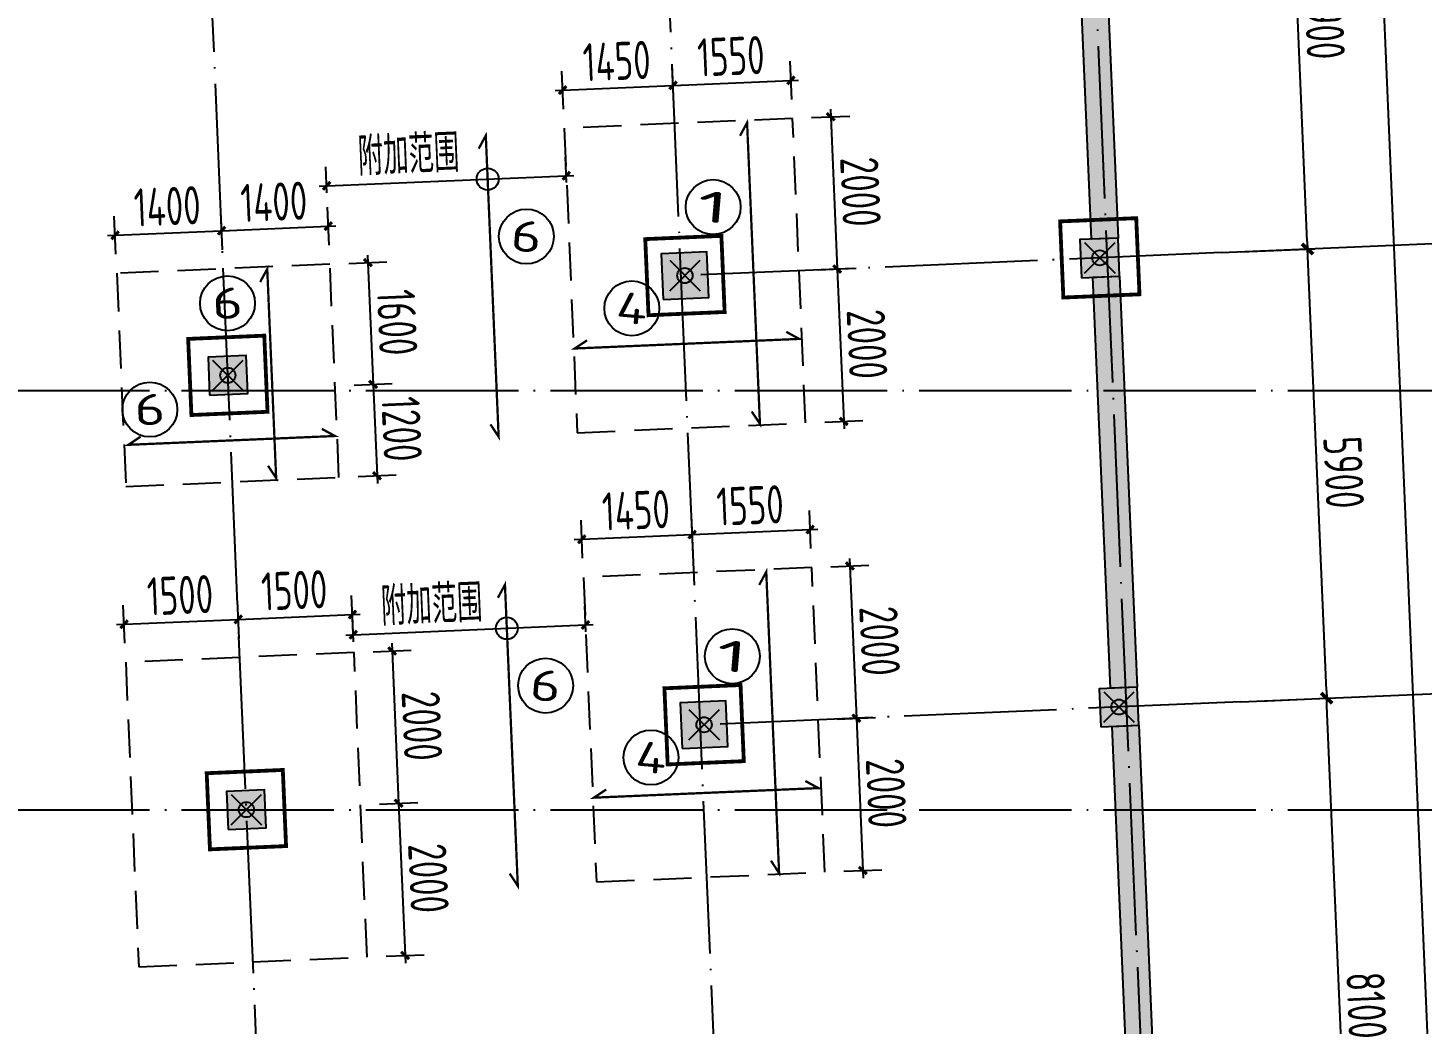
# Model space of a CAD drawing. Extents: x -57409 to 252654, y -8259 to 229119.
# Drawn here: x 200260 to 218560, y 144549 to 157623 of the extents above; entities that cross this region are included whole.
import ezdxf
from ezdxf.enums import TextEntityAlignment as Align

# ---------------------------------------------------------------- set-up
doc = ezdxf.new("R2010")
doc.units = 0
doc.header["$LTSCALE"] = 100
doc.header["$PDMODE"] = 35
doc.header["$PDSIZE"] = 200
doc.linetypes.add('DASHED', pattern=[0.75, 0.5, -0.25])
doc.linetypes.add('DOTE', pattern=[2.42, 2, -0.2, 0.02, -0.2])
doc.layers.get('0').update_dxf_attribs({"linetype": 'CONTINUOUS'})
doc.layers.get('Defpoints').update_dxf_attribs({"linetype": 'CONTINUOUS'})
for name, color, linetype in [('B-TEXT', 3, 'CONTINUOUS'), ('codim', 7, 'CONTINUOUS'), ('COLU', 7, 'CONTINUOUS'), ('CT', 2, 'CONTINUOUS'), ('dote', 253, 'DOTE'), ('h填实-柱墙', 254, 'CONTINUOUS'), ('WALL', 3, 'CONTINUOUS'), ('Z-AXIS', 3, 'CONTINUOUS'), ('Z-TEXT', 2, 'CONTINUOUS'), ('z柱下板带', 140, 'CONTINUOUS'), ('z柱下板带1', 60, 'CONTINUOUS'), ('板底钢筋', 24, 'CONTINUOUS')]:
    doc.layers.add(name, color=color, linetype=linetype)
doc.layers.add('重心计算', color=7, linetype='CONTINUOUS', plot=False)
doc.styles.add('_TCH_AXIS', font='tssdeng.shx', dxfattribs={"width": 0.7, "bigfont": 'tssdchn.shx'})
doc.styles.add('COMPLEX', font='tssdeng.shx', dxfattribs={"width": 0.7, "bigfont": 'tssdchn.shx'})
doc.styles.add('Jgcad-DIM', font='tssdeng.shx', dxfattribs={"width": 0.7, "bigfont": 'tssdchn.shx'})
doc.styles.add('TSSD_Dimension', font='tssdeng.shx', dxfattribs={"width": 0.7})
doc.dimstyles.new('TSSD_100_100$0', dxfattribs={"dimtxt": 300, "dimasz": 100, "dimexe": 100, "dimexo": 250, "dimgap": 100, "dimtad": 1, "dimdec": 0, "dimzin": 0, "dimdsep": 46, "dimtxsty": 'TSSD_Dimension', "dimblk": '_tsdbk', "dimblk1": '_tsdbk', "dimblk2": '_tsdbk', "dimsah": 1, "dimcen": 0, "dimdle": 100, "dimclrt": 7, "dimadec": 0, "dimazin": 0, "dimtfac": 1, "dimtdec": 0, "dimtix": 1, "dimtmove": 2, "dimatfit": 3, "dimldrblk": '_tsdbk', "dimfxl": 1, "dimtolj": 1, "dimtzin": 0, "dimarcsym": 0})

# ---------------------------------------------------------------- blocks, each defined once
blk = doc.blocks.new('_tsdbk')
blk.add_line((-1, 0), (0, 0))
at = {"const_width": 0.5}
blk.add_lwpolyline([(-0.7, -0.7), (0.7, 0.7)], dxfattribs=at)
blk = doc.blocks.new('*D63')
at = {"layer": 'Defpoints', "color": 0}
for p in [(216179, 148778), (217307, 148826), (216525, 140686)]:
    blk.add_point(p, dxfattribs=at)
at = {"layer": 'Z-AXIS', "color": 0, "lineweight": -2}
for p, q in [((216429, 148789), (217407, 148831)), ((217648, 140834), (217311, 148726)), ((216774, 140696), (217753, 140738))]:
    blk.add_line(p, q, dxfattribs=at)
at = {"layer": 'Z-AXIS', "color": 0, "lineweight": -2, "xscale": 100, "yscale": 100, "zscale": 100}
for p, rotation in [((217307, 148826), 92.44398534450973), ((217653, 140734), 272.4439853445098)]:
    blk.add_blockref('_tsdbk', p, dxfattribs=dict(at, rotation=rotation))
at = {"layer": 'Z-AXIS', "color": 7, "insert": (217830, 144795), "char_height": 500, "attachment_point": 5, "rotation": 272.444, "style": 'TSSD_Dimension'}
blk.add_mtext('\\A1;8100', dxfattribs=at)
blk = doc.blocks.new('*D64')
at = {"layer": 'Defpoints', "color": 0}
for p in [(215928, 154673), (217056, 154721), (216179, 148778)]:
    blk.add_point(p, dxfattribs=at)
at = {"layer": 'Z-AXIS', "color": 0, "lineweight": -2}
for p, q in [((216177, 154684), (217156, 154725)), ((217303, 148926), (217060, 154621)), ((216429, 148789), (217407, 148831))]:
    blk.add_line(p, q, dxfattribs=at)
at = {"layer": 'Z-AXIS', "color": 0, "lineweight": -2, "xscale": 100, "yscale": 100, "zscale": 100}
for p, rotation in [((217056, 154721), 92.44398534450973), ((217307, 148826), 272.4439853445098)]:
    blk.add_blockref('_tsdbk', p, dxfattribs=dict(at, rotation=rotation))
at = {"layer": 'Z-AXIS', "color": 7, "insert": (217531, 151789), "char_height": 500, "attachment_point": 5, "rotation": 272.444, "style": 'TSSD_Dimension'}
blk.add_mtext('\\A1;5900', dxfattribs=at)
blk = doc.blocks.new('*D65')
at = {"layer": 'Defpoints', "color": 0}
for p in [(215676, 160568), (216804, 160616), (215928, 154673)]:
    blk.add_point(p, dxfattribs=at)
at = {"layer": 'Z-AXIS', "color": 0, "lineweight": -2}
for p, q in [((215926, 160578), (216904, 160620)), ((217051, 154821), (216808, 160516)), ((216177, 154684), (217156, 154725))]:
    blk.add_line(p, q, dxfattribs=at)
at = {"layer": 'Z-AXIS', "color": 0, "lineweight": -2, "xscale": 100, "yscale": 100, "zscale": 100}
for p, rotation in [((216804, 160616), 92.44398534450973), ((217056, 154721), 272.4439853445098)]:
    blk.add_blockref('_tsdbk', p, dxfattribs=dict(at, rotation=rotation))
at = {"layer": 'Z-AXIS', "color": 7, "insert": (217280, 157683), "char_height": 500, "attachment_point": 5, "rotation": 272.444, "style": 'TSSD_Dimension'}
blk.add_mtext('\\A1;5900', dxfattribs=at)
blk = doc.blocks.new('*D67')
at = {"layer": 'Defpoints', "color": 0}
for p in [(217594, 168757), (215331, 168660), (219766, 64755)]:
    blk.add_point(p, dxfattribs=at)
at = {"layer": 'Z-AXIS', "color": 0, "lineweight": -2}
for p, q in [((215580, 168671), (217694, 168761)), ((222025, 64951), (217598, 168657)), ((220015, 64765), (222129, 64856))]:
    blk.add_line(p, q, dxfattribs=at)
at = {"layer": 'Z-AXIS', "color": 0, "lineweight": -2, "xscale": 100, "yscale": 100, "zscale": 100}
for p, rotation in [((217594, 168757), 92.44398534450973), ((222029, 64851), 272.4439853445098)]:
    blk.add_blockref('_tsdbk', p, dxfattribs=dict(at, rotation=rotation))
at = {"layer": 'Z-AXIS', "color": 7, "insert": (219430, 117545), "char_height": 500, "attachment_point": 5, "rotation": 272.444, "style": 'TSSD_Dimension'}
blk.add_mtext('\\A1;104000', dxfattribs=at)
blk = doc.blocks.new('_AXISO')
blk.add_circle((0, 0), 0.5)
at = {"layer": 'B-TEXT', "style": 'COMPLEX', "width": 1.450893}
blk.add_attdef('A', text='', height=0.56, dxfattribs=at).set_placement((0.249375, -0.28), (0.749375, -0.28), align=Align.FIT)
blk = doc.blocks.new('_ArchTick')
at = {"color": 0, "linetype": 'ByBlock', "const_width": 0.4}
blk.add_lwpolyline([(-0.5, -0.5), (0.5, 0.5)], dxfattribs=at)
blk = doc.blocks.new('*D2436')
at = {"layer": 'codim', "color": 7, "lineweight": -2}
for p, q in [((207541, 150662), (207520, 151161)), ((208990, 150723), (208968, 151223))]:
    blk.add_line(p, q, dxfattribs=at)
at = {"layer": 'codim', "color": 0, "lineweight": -2}
blk.add_line((207431, 150907), (209079, 150977), dxfattribs=at)
at = {"layer": 'Defpoints', "color": 0}
for p in [(208979, 150973), (209000, 150474), (207552, 150412)]:
    blk.add_point(p, dxfattribs=at)
at = {"layer": 'codim', "color": 0, "lineweight": -2, "xscale": 100, "yscale": 100, "zscale": 100}
for p, rotation in [((207530, 150911), 182.4439853438645), ((208979, 150973), 2.443985343864557)]:
    blk.add_blockref('_ArchTick', p, dxfattribs=dict(at, rotation=rotation))
at = {"layer": 'codim', "color": 1, "insert": (208240, 151292), "char_height": 500, "attachment_point": 5, "rotation": 2.444, "style": 'Jgcad-DIM'}
blk.add_mtext('\\A1;1450', dxfattribs=at)
blk = doc.blocks.new('*D2437')
at = {"layer": 'codim', "color": 7, "lineweight": -2}
for p, q in [((208990, 150723), (208968, 151223)), ((210538, 150790), (210517, 151289))]:
    blk.add_line(p, q, dxfattribs=at)
at = {"layer": 'codim', "color": 0, "lineweight": -2}
blk.add_line((208879, 150969), (210628, 151044), dxfattribs=at)
at = {"layer": 'Defpoints', "color": 0}
for p in [(210528, 151039), (209000, 150474), (210549, 150540)]:
    blk.add_point(p, dxfattribs=at)
at = {"layer": 'codim', "color": 0, "lineweight": -2, "xscale": 100, "yscale": 100, "zscale": 100}
for p, rotation in [((208979, 150973), 182.4439853438645), ((210528, 151039), 2.443985343864557)]:
    blk.add_blockref('_ArchTick', p, dxfattribs=dict(at, rotation=rotation))
at = {"layer": 'codim', "color": 1, "insert": (209739, 151356), "char_height": 500, "attachment_point": 5, "rotation": 2.444, "style": 'Jgcad-DIM'}
blk.add_mtext('\\A1;1550', dxfattribs=at)
blk = doc.blocks.new('*D2438')
at = {"layer": 'codim', "color": 0, "lineweight": -2}
blk.add_line((211044, 150661), (211138, 148463), dxfattribs=at)
at = {"layer": 'codim', "color": 7, "lineweight": -2}
for p, q in [((210799, 150550), (211298, 150572)), ((210884, 148552), (211384, 148574))]:
    blk.add_line(p, q, dxfattribs=at)
at = {"layer": 'Defpoints', "color": 0}
for p in [(210549, 150540), (210634, 148542), (211134, 148563)]:
    blk.add_point(p, dxfattribs=at)
at = {"layer": 'codim', "color": 0, "lineweight": -2, "xscale": 100, "yscale": 100, "zscale": 100}
for p, rotation in [((211049, 150561), 92.4439853411751), ((211134, 148563), 272.4439853411751)]:
    blk.add_blockref('_ArchTick', p, dxfattribs=dict(at, rotation=rotation))
at = {"layer": 'codim', "color": 1, "insert": (211441, 149577), "char_height": 500, "attachment_point": 5, "rotation": 272.444, "style": 'Jgcad-DIM'}
blk.add_mtext('\\A1;2000', dxfattribs=at)
blk = doc.blocks.new('*D2439')
at = {"layer": 'codim', "color": 0, "lineweight": -2}
blk.add_line((211130, 148663), (211223, 146465), dxfattribs=at)
at = {"layer": 'codim', "color": 7, "lineweight": -2}
for p, q in [((210884, 148552), (211384, 148574)), ((210969, 146554), (211469, 146575))]:
    blk.add_line(p, q, dxfattribs=at)
at = {"layer": 'Defpoints', "color": 0}
for p in [(210634, 148542), (210720, 146543), (211219, 146565)]:
    blk.add_point(p, dxfattribs=at)
at = {"layer": 'codim', "color": 0, "lineweight": -2, "xscale": 100, "yscale": 100, "zscale": 100}
for p, rotation in [((211134, 148563), 92.4439853411751), ((211219, 146565), 272.4439853411751)]:
    blk.add_blockref('_ArchTick', p, dxfattribs=dict(at, rotation=rotation))
at = {"layer": 'codim', "color": 1, "insert": (211526, 147579), "char_height": 500, "attachment_point": 5, "rotation": 272.444, "style": 'Jgcad-DIM'}
blk.add_mtext('\\A1;2000', dxfattribs=at)
blk = doc.blocks.new('*D2440')
at = {"layer": 'codim', "color": 7, "lineweight": -2}
for p, q in [((207290, 156556), (207268, 157056)), ((208738, 156618), (208717, 157118))]:
    blk.add_line(p, q, dxfattribs=at)
at = {"layer": 'codim', "color": 0, "lineweight": -2}
blk.add_line((207179, 156802), (208827, 156872), dxfattribs=at)
at = {"layer": 'Defpoints', "color": 0}
for p in [(208728, 156868), (207300, 156306), (208749, 156368)]:
    blk.add_point(p, dxfattribs=at)
at = {"layer": 'codim', "color": 0, "lineweight": -2, "xscale": 100, "yscale": 100, "zscale": 100}
for p, rotation in [((207279, 156806), 182.44398534387), ((208728, 156868), 2.443985343870002)]:
    blk.add_blockref('_ArchTick', p, dxfattribs=dict(at, rotation=rotation))
at = {"layer": 'codim', "color": 1, "insert": (207988, 157187), "char_height": 500, "attachment_point": 5, "rotation": 2.444, "style": 'Jgcad-DIM'}
blk.add_mtext('\\A1;1450', dxfattribs=at)
blk = doc.blocks.new('*D2441')
at = {"layer": 'codim', "color": 7, "lineweight": -2}
for p, q in [((208738, 156618), (208717, 157118)), ((210287, 156684), (210265, 157184))]:
    blk.add_line(p, q, dxfattribs=at)
at = {"layer": 'codim', "color": 0, "lineweight": -2}
blk.add_line((208628, 156864), (210376, 156938), dxfattribs=at)
at = {"layer": 'Defpoints', "color": 0}
for p in [(210276, 156934), (208749, 156368), (210297, 156434)]:
    blk.add_point(p, dxfattribs=at)
at = {"layer": 'codim', "color": 0, "lineweight": -2, "xscale": 100, "yscale": 100, "zscale": 100}
for p, rotation in [((208728, 156868), 182.44398534387), ((210276, 156934), 2.443985343870002)]:
    blk.add_blockref('_ArchTick', p, dxfattribs=dict(at, rotation=rotation))
at = {"layer": 'codim', "color": 1, "insert": (209487, 157251), "char_height": 500, "attachment_point": 5, "rotation": 2.444, "style": 'Jgcad-DIM'}
blk.add_mtext('\\A1;1550', dxfattribs=at)
blk = doc.blocks.new('*D2442')
at = {"layer": 'codim', "color": 7, "lineweight": -2}
for p, q in [((210547, 156445), (211047, 156466)), ((210633, 154447), (211132, 154468))]:
    blk.add_line(p, q, dxfattribs=at)
at = {"layer": 'codim', "color": 0, "lineweight": -2}
blk.add_line((210793, 156556), (210887, 154358), dxfattribs=at)
at = {"layer": 'Defpoints', "color": 0}
for p in [(210297, 156434), (210882, 154458), (210383, 154436)]:
    blk.add_point(p, dxfattribs=at)
at = {"layer": 'codim', "color": 0, "lineweight": -2, "xscale": 100, "yscale": 100, "zscale": 100}
for p, rotation in [((210797, 156456), 92.4439853411751), ((210882, 154458), 272.4439853411751)]:
    blk.add_blockref('_ArchTick', p, dxfattribs=dict(at, rotation=rotation))
at = {"layer": 'codim', "color": 1, "insert": (211189, 155472), "char_height": 500, "attachment_point": 5, "rotation": 272.444, "style": 'Jgcad-DIM'}
blk.add_mtext('\\A1;2000', dxfattribs=at)
blk = doc.blocks.new('*D2443')
at = {"layer": 'codim', "color": 7, "lineweight": -2}
for p, q in [((210633, 154447), (211132, 154468)), ((210718, 152449), (211217, 152470))]:
    blk.add_line(p, q, dxfattribs=at)
at = {"layer": 'codim', "color": 0, "lineweight": -2}
blk.add_line((210878, 154557), (210972, 152359), dxfattribs=at)
at = {"layer": 'Defpoints', "color": 0}
for p in [(210383, 154436), (210468, 152438), (210968, 152459)]:
    blk.add_point(p, dxfattribs=at)
at = {"layer": 'codim', "color": 0, "lineweight": -2, "xscale": 100, "yscale": 100, "zscale": 100}
for p, rotation in [((210882, 154458), 92.4439853411751), ((210968, 152459), 272.4439853411751)]:
    blk.add_blockref('_ArchTick', p, dxfattribs=dict(at, rotation=rotation))
at = {"layer": 'codim', "color": 1, "insert": (211275, 153473), "char_height": 500, "attachment_point": 5, "rotation": 272.444, "style": 'Jgcad-DIM'}
blk.add_mtext('\\A1;2000', dxfattribs=at)
blk = doc.blocks.new('*D2567')
at = {"layer": 'codim', "color": 7, "lineweight": -2}
for p, q in [((203032, 149611), (203011, 150110)), ((201533, 149547), (201512, 150046))]:
    blk.add_line(p, q, dxfattribs=at)
at = {"layer": 'codim', "color": 0, "lineweight": -2}
blk.add_line((201423, 149792), (203121, 149865), dxfattribs=at)
at = {"layer": 'Defpoints', "color": 0}
for p in [(203021, 149860), (203043, 149361), (201544, 149297)]:
    blk.add_point(p, dxfattribs=at)
at = {"layer": 'codim', "color": 0, "lineweight": -2, "xscale": 100, "yscale": 100, "zscale": 100}
for p, rotation in [((203021, 149860), 2.443985343853425), ((201523, 149796), 182.4439853438534)]:
    blk.add_blockref('_ArchTick', p, dxfattribs=dict(at, rotation=rotation))
at = {"layer": 'codim', "color": 1, "insert": (202257, 150178), "char_height": 500, "attachment_point": 5, "rotation": 2.444, "style": 'Jgcad-DIM'}
blk.add_mtext('\\A1;1500', dxfattribs=at)
blk = doc.blocks.new('*D2568')
at = {"layer": 'codim', "color": 7, "lineweight": -2}
for p, q in [((203032, 149611), (203011, 150110)), ((204530, 149675), (204509, 150174))]:
    blk.add_line(p, q, dxfattribs=at)
at = {"layer": 'codim', "color": 0, "lineweight": -2}
blk.add_line((202921, 149856), (204620, 149929), dxfattribs=at)
at = {"layer": 'Defpoints', "color": 0}
for p in [(204520, 149924), (203043, 149361), (204541, 149425)]:
    blk.add_point(p, dxfattribs=at)
at = {"layer": 'codim', "color": 0, "lineweight": -2, "xscale": 100, "yscale": 100, "zscale": 100}
for p, rotation in [((203021, 149860), 182.4439853438534), ((204520, 149924), 2.443985343853425)]:
    blk.add_blockref('_ArchTick', p, dxfattribs=dict(at, rotation=rotation))
at = {"layer": 'codim', "color": 1, "insert": (203756, 150242), "char_height": 500, "attachment_point": 5, "rotation": 2.444, "style": 'Jgcad-DIM'}
blk.add_mtext('\\A1;1500', dxfattribs=at)
blk = doc.blocks.new('*D2569')
at = {"layer": 'codim', "color": 0, "lineweight": -2}
blk.add_line((205036, 149546), (205130, 147348), dxfattribs=at)
at = {"layer": 'codim', "color": 7, "lineweight": -2}
for p, q in [((204791, 149436), (205290, 149457)), ((204876, 147437), (205376, 147459))]:
    blk.add_line(p, q, dxfattribs=at)
at = {"layer": 'Defpoints', "color": 0}
for p in [(204541, 149425), (204626, 147427), (205126, 147448)]:
    blk.add_point(p, dxfattribs=at)
at = {"layer": 'codim', "color": 0, "lineweight": -2, "xscale": 100, "yscale": 100, "zscale": 100}
for p, rotation in [((205041, 149446), 92.4439853411751), ((205126, 147448), 272.4439853411751)]:
    blk.add_blockref('_ArchTick', p, dxfattribs=dict(at, rotation=rotation))
at = {"layer": 'codim', "color": 1, "insert": (205433, 148462), "char_height": 500, "attachment_point": 5, "rotation": 272.444, "style": 'Jgcad-DIM'}
blk.add_mtext('\\A1;2000', dxfattribs=at)
blk = doc.blocks.new('*D2570')
at = {"layer": 'codim', "color": 0, "lineweight": -2}
blk.add_line((205122, 147548), (205216, 145350), dxfattribs=at)
at = {"layer": 'codim', "color": 7, "lineweight": -2}
for p, q in [((204876, 147437), (205376, 147459)), ((204961, 145439), (205461, 145460))]:
    blk.add_line(p, q, dxfattribs=at)
at = {"layer": 'Defpoints', "color": 0}
for p in [(204626, 147427), (204712, 145429), (205211, 145450)]:
    blk.add_point(p, dxfattribs=at)
at = {"layer": 'codim', "color": 0, "lineweight": -2, "xscale": 100, "yscale": 100, "zscale": 100}
for p, rotation in [((205126, 147448), 92.4439853411751), ((205211, 145450), 272.4439853411751)]:
    blk.add_blockref('_ArchTick', p, dxfattribs=dict(at, rotation=rotation))
at = {"layer": 'codim', "color": 1, "insert": (205518, 146464), "char_height": 500, "attachment_point": 5, "rotation": 272.444, "style": 'Jgcad-DIM'}
blk.add_mtext('\\A1;2000', dxfattribs=at)
blk = doc.blocks.new('*D2192')
at = {"layer": 'codim', "color": 7, "lineweight": -2}
for p, q in [((202814, 154711), (202793, 155211)), ((201415, 154651), (201394, 155151))]:
    blk.add_line(p, q, dxfattribs=at)
at = {"layer": 'codim', "color": 0, "lineweight": -2}
blk.add_line((201305, 154897), (202903, 154965), dxfattribs=at)
at = {"layer": 'Defpoints', "color": 0}
for p in [(202803, 154961), (202825, 154461), (201426, 154402)]:
    blk.add_point(p, dxfattribs=at)
at = {"layer": 'codim', "color": 0, "lineweight": -2, "xscale": 100, "yscale": 100, "zscale": 100}
for p, rotation in [((202803, 154961), 2.443985343858298), ((201405, 154901), 182.4439853438583)]:
    blk.add_blockref('_ArchTick', p, dxfattribs=dict(at, rotation=rotation))
at = {"layer": 'codim', "color": 1, "insert": (202089, 155281), "char_height": 500, "attachment_point": 5, "rotation": 2.444, "style": 'Jgcad-DIM'}
blk.add_mtext('\\A1;1400', dxfattribs=at)
blk = doc.blocks.new('*D2193')
at = {"layer": 'codim', "color": 7, "lineweight": -2}
for p, q in [((202814, 154711), (202793, 155211)), ((204213, 154771), (204192, 155270))]:
    blk.add_line(p, q, dxfattribs=at)
at = {"layer": 'codim', "color": 0, "lineweight": -2}
blk.add_line((202704, 154957), (204302, 155025), dxfattribs=at)
at = {"layer": 'Defpoints', "color": 0}
for p in [(204202, 155021), (202825, 154461), (204224, 154521)]:
    blk.add_point(p, dxfattribs=at)
at = {"layer": 'codim', "color": 0, "lineweight": -2, "xscale": 100, "yscale": 100, "zscale": 100}
for p, rotation in [((202803, 154961), 182.4439853438583), ((204202, 155021), 2.443985343858298)]:
    blk.add_blockref('_ArchTick', p, dxfattribs=dict(at, rotation=rotation))
at = {"layer": 'codim', "color": 1, "insert": (203488, 155340), "char_height": 500, "attachment_point": 5, "rotation": 2.444, "style": 'Jgcad-DIM'}
blk.add_mtext('\\A1;1400', dxfattribs=at)
blk = doc.blocks.new('*D2194')
at = {"layer": 'codim', "color": 0, "lineweight": -2}
blk.add_line((204719, 154642), (204796, 152844), dxfattribs=at)
at = {"layer": 'codim', "color": 7, "lineweight": -2}
for p, q in [((204473, 154532), (204973, 154553)), ((204542, 152933), (205041, 152954))]:
    blk.add_line(p, q, dxfattribs=at)
at = {"layer": 'Defpoints', "color": 0}
for p in [(204224, 154521), (204292, 152922), (204791, 152944)]:
    blk.add_point(p, dxfattribs=at)
at = {"layer": 'codim', "color": 0, "lineweight": -2, "xscale": 100, "yscale": 100, "zscale": 100}
for p, rotation in [((204723, 154542), 92.4439853411751), ((204791, 152944), 272.4439853411751)]:
    blk.add_blockref('_ArchTick', p, dxfattribs=dict(at, rotation=rotation))
at = {"layer": 'codim', "color": 1, "insert": (205107, 153758), "char_height": 500, "attachment_point": 5, "rotation": 272.444, "style": 'Jgcad-DIM'}
blk.add_mtext('\\A1;1600', dxfattribs=at)
blk = doc.blocks.new('*D2195')
at = {"layer": 'codim', "color": 0, "lineweight": -2}
blk.add_line((204787, 153044), (204847, 151645), dxfattribs=at)
at = {"layer": 'codim', "color": 7, "lineweight": -2}
for p, q in [((204542, 152933), (205041, 152954)), ((204593, 151734), (205092, 151755))]:
    blk.add_line(p, q, dxfattribs=at)
at = {"layer": 'Defpoints', "color": 0}
for p in [(204292, 152922), (204343, 151724), (204842, 151745)]:
    blk.add_point(p, dxfattribs=at)
at = {"layer": 'codim', "color": 0, "lineweight": -2, "xscale": 100, "yscale": 100, "zscale": 100}
for p, rotation in [((204791, 152944), 92.4439853411751), ((204842, 151745), 272.4439853411751)]:
    blk.add_blockref('_ArchTick', p, dxfattribs=dict(at, rotation=rotation))
at = {"layer": 'codim', "color": 1, "insert": (205167, 152359), "char_height": 500, "attachment_point": 5, "rotation": 272.444, "style": 'Jgcad-DIM'}
blk.add_mtext('\\A1;1200', dxfattribs=at)
blk = doc.blocks.new('*D2911')
at = {"layer": 'codim', "color": 7, "lineweight": -2}
for p, q in [((204535, 149567), (204521, 149909)), ((207582, 149697), (207568, 150037))]:
    blk.add_line(p, q, dxfattribs=at)
at = {"layer": 'codim', "color": 0, "lineweight": -2}
blk.add_line((204431, 149655), (207679, 149791), dxfattribs=at)
at = {"layer": 'Defpoints', "color": 0}
for p in [(207579, 149787), (207593, 149447), (204546, 149317)]:
    blk.add_point(p, dxfattribs=at)
at = {"layer": 'codim', "color": 0, "lineweight": -2, "xscale": 100, "yscale": 100, "zscale": 100}
for p, rotation in [((204531, 149659), 182.400000000001), ((207579, 149787), 2.400000000001021)]:
    blk.add_blockref('_ArchTick', p, dxfattribs=dict(at, rotation=rotation))
at = {"layer": 'codim', "color": 1, "insert": (205560, 150055), "char_height": 500, "attachment_point": 5, "rotation": 2.4, "style": 'Jgcad-DIM'}
blk.add_mtext('\\A1;\\A1;\\A1;\\A1;\\A1;附加范围', dxfattribs=at)
blk = doc.blocks.new('*D2912')
at = {"layer": 'codim', "color": 7, "lineweight": -2}
for p, q in [((207331, 155592), (207317, 155931)), ((204185, 155458), (204170, 155800))]:
    blk.add_line(p, q, dxfattribs=at)
at = {"layer": 'codim', "color": 0, "lineweight": -2}
blk.add_line((204081, 155546), (207427, 155686), dxfattribs=at)
at = {"layer": 'Defpoints', "color": 0}
for p in [(207327, 155682), (204195, 155208), (207341, 155342)]:
    blk.add_point(p, dxfattribs=at)
at = {"layer": 'codim', "color": 0, "lineweight": -2, "xscale": 100, "yscale": 100, "zscale": 100}
for p, rotation in [((207327, 155682), 2.399999999792784), ((204181, 155550), 182.3999999997928)]:
    blk.add_blockref('_ArchTick', p, dxfattribs=dict(at, rotation=rotation))
at = {"layer": 'codim', "color": 1, "insert": (205256, 155960), "char_height": 500, "attachment_point": 5, "rotation": 2.4, "style": 'Jgcad-DIM'}
blk.add_mtext('\\A1;\\A1;\\A1;\\A1;\\A1;附加范围', dxfattribs=at)

msp = doc.modelspace()

# ---------------------------------------------------------------- hatches: boundary and pattern name
at = {"layer": 'h填实-柱墙'}
for points in [[(213988.3, 160245.2), (214338, 160260.2), (214568.3, 154865.1), (214218.6, 154850.2)], [(214090, 154344.2), (214589.6, 154365.5), (214568.3, 154865.1), (214068.7, 154843.8)], [(208597.2, 154059.7), (209196.6, 154085.3), (209171.1, 154684.8), (208571.6, 154659.2)], [(214239.9, 154350.6), (214589.6, 154365.5), (214819.9, 148970.5), (214470.2, 148955.5)], [(202645.4, 152802.3), (203144.9, 152823.6), (203123.6, 153323.2), (202624.1, 153301.8)], [(214341.6, 148449.6), (214841.2, 148470.9), (214819.9, 148970.5), (214320.3, 148949.1)], [(208848.8, 148165.1), (209448.2, 148190.7), (209422.6, 148790.1), (208823.2, 148764.5)], [(214491.5, 148456), (214841.2, 148470.9), (215165.3, 140877.8), (214815.6, 140862.9)], [(202888.7, 147102.7), (203388.2, 147124), (203366.9, 147623.5), (202867.3, 147602.2)]]:
    msp.add_hatch(color=256, dxfattribs=at).paths.add_polyline_path(points)

# ---------------------------------------------------------------- linework, layer by layer
at = {"layer": 'codim'}
for centre in [(206294.4, 155638), (206546, 149743.4)]:
    msp.add_circle(centre, 144, dxfattribs=at)
at = {"layer": 'COLU'}
for points in [[(214090, 154344.2), (214589.6, 154365.5), (214568.3, 154865.1), (214068.7, 154843.8)], [(208597.2, 154059.7), (209196.6, 154085.3), (209171.1, 154684.8), (208571.6, 154659.2)], [(202645.4, 152802.3), (203144.9, 152823.6), (203123.6, 153323.2), (202624.1, 153301.8)], [(214341.6, 148449.6), (214841.2, 148470.9), (214819.9, 148970.5), (214320.3, 148949.1)], [(208848.8, 148165.1), (209448.2, 148190.7), (209422.6, 148790.1), (208823.2, 148764.5)], [(202888.7, 147102.7), (203388.2, 147124), (203366.9, 147623.5), (202867.3, 147602.2)]]:
    msp.add_lwpolyline(points, close=True, dxfattribs=at)
at = {"layer": 'CT', "const_width": 50}
for points in [[(213850.9, 154083.8), (214850, 154126.4), (214807.4, 155125.5), (213808.3, 155082.9)], [(208405.9, 153851.4), (209405, 153894), (209362.3, 154893.1), (208363.3, 154850.5)], [(202406.3, 152541.9), (203405.4, 152584.5), (203362.7, 153583.6), (202363.6, 153540.9)], [(208657.5, 147956.7), (209656.6, 147999.4), (209613.9, 148998.5), (208614.8, 148955.8)], [(202649.5, 146842.2), (203648.6, 146884.9), (203606, 147884), (202606.9, 147841.3)]]:
    msp.add_lwpolyline(points, close=True, dxfattribs=at)
at = {"layer": 'dote', "ltscale": 10}
for p, q in [((218317.3, 63509), (213521.9, 175862.7)), ((212722.4, 63270.2), (208116.8, 171178.2)), ((206727.9, 63014.3), (202122.2, 170922.3)), ((215927.7, 154672.9), (208834.2, 154370.1)), ((190177.6, 152862.7), (219938.2, 152862.7)), ((216179.3, 148778.2), (209085.8, 148475.5)), ((190177.6, 147362.7), (219938.2, 147362.7))]:
    msp.add_line(p, q, dxfattribs=at)
at = {"layer": 'WALL'}
for points in [[(213988.3, 160245.2), (214338, 160260.2), (214568.3, 154865.1), (214218.6, 154850.2)], [(214239.9, 154350.6), (214589.6, 154365.5), (214819.9, 148970.5), (214470.2, 148955.5)], [(214491.5, 148456), (214841.2, 148470.9), (215165.3, 140877.8), (214815.6, 140862.9)]]:
    msp.add_lwpolyline(points, close=True, dxfattribs=at)
at = {"layer": 'Z-AXIS'}
for p, q in [((215927.7, 154672.9), (218900.4, 154799.8)), ((216179.3, 148778.2), (219152, 148905.1))]:
    msp.add_line(p, q, dxfattribs=at)
at = {"layer": 'z柱下板带', "color": 30, "linetype": 'DASHED', "ltscale": 10}
msp.add_lwpolyline([(201545.5, 151604.3), (204342.9, 151723.7), (204223.5, 154521.1), (201426.1, 154401.7)], close=True, dxfattribs=at)
at = {"layer": 'z柱下板带', "linetype": 'DASHED', "ltscale": 10}
msp.add_lwpolyline([(204711.7, 145428.9), (204541.1, 149425.2), (201543.8, 149297.3), (201714.4, 145300.9)], close=True, dxfattribs=at)
at = {"layer": 'z柱下板带1', "linetype": 'DASHED', "ltscale": 10}
for points in [[(210468, 152438), (210297.5, 156434.4), (207300.2, 156306.5), (207470.8, 152310.1)], [(210719.6, 146543.4), (210549.1, 150539.8), (207551.8, 150411.8), (207722.4, 146415.5)]]:
    msp.add_lwpolyline(points, close=True, dxfattribs=at)
at = {"layer": '板底钢筋', "const_width": 30}
for points in [[(209761.3, 152588), (209868.4, 152425.8), (209699.7, 156377.6), (209606.9, 156206.8)], [(206331.7, 152419.4), (206438.7, 152257.1), (206270.1, 156209), (206177.3, 156038.2)], [(203411.6, 151876.5), (203518.6, 151714.2), (203401.5, 154458.5), (203308.7, 154287.7)], [(210213.5, 153633.7), (210384.3, 153540.9), (207437.1, 153415.2), (207599.3, 153522.2)], [(201739.5, 152258), (201577.3, 152151), (204290.2, 152266.8), (204119.4, 152359.6)], [(210012.9, 146693.4), (210119.9, 146531.1), (209951.3, 150483), (209858.5, 150312.2)], [(206583.3, 146524.7), (206690.3, 146362.5), (206521.7, 150314.3), (206428.8, 150143.5)], [(210465.1, 147739.1), (210635.9, 147646.3), (207688.7, 147520.5), (207850.9, 147627.5)]]:
    msp.add_lwpolyline(points, dxfattribs=at)
at = {"layer": '重心计算', "color": 5}
for p in [(214329.2, 154604.7), (214329.2, 154604.7), (208884.1, 154372.2), (208884.1, 154372.2), (202884.5, 153062.7), (202884.5, 153062.7), (214580.8, 148710), (214580.8, 148710), (209135.7, 148477.6), (209135.7, 148477.6), (203127.8, 147363.1), (203127.8, 147363.1)]:
    msp.add_point(p, dxfattribs=at)

# ---------------------------------------------------------------- block references
at = {"layer": 'Z-TEXT'}
ref = msp.add_blockref('_AXISO', (209254.1, 155270.9), dxfattribs=dict(at, xscale=720.0000000000097, yscale=720, zscale=720, rotation=355.0765039212649))
ref.add_attrib('A', '1', dxfattribs={"layer": 'Z-AXIS', "color": 7, "height": 407.3, "rotation": 355.0765, "style": '_TCH_AXIS', "width": 2.888889}).set_placement((209033.7, 155085.4), (209439.5, 155050.5), align=Align.FIT)
ref = msp.add_blockref('_AXISO', (206803.4, 154885.3), dxfattribs=dict(at, xscale=720.0000000000094, yscale=720, zscale=720, rotation=355.0765039212649))
ref.add_attrib('A', '6', dxfattribs={"layer": 'Z-AXIS', "color": 7, "height": 407.3, "rotation": 355.0765, "style": '_TCH_AXIS', "width": 2}).set_placement((206583, 154699.9), (206988.8, 154664.9), align=Align.FIT)
ref = msp.add_blockref('_AXISO', (202880.4, 154008.4), dxfattribs=dict(at, xscale=720.0000000000078, yscale=720, zscale=720, rotation=2.443631131188865))
ref.add_attrib('A', '6', dxfattribs={"layer": 'Z-AXIS', "color": 7, "height": 407.3, "rotation": 2.44363, "style": '_TCH_AXIS', "width": 2}).set_placement((202685.6, 153796.2), (203092.6, 153813.6), align=Align.FIT)
ref = msp.add_blockref('_AXISO', (208186.8, 153942), dxfattribs=dict(at, xscale=720.0000000000097, yscale=720, zscale=720, rotation=355.0765039212649))
ref.add_attrib('A', '4', dxfattribs={"layer": 'Z-AXIS', "color": 7, "height": 407.3, "rotation": 355.0765, "style": '_TCH_AXIS', "width": 1.733333}).set_placement((207966.4, 153756.6), (208372.2, 153721.7), align=Align.FIT)
ref = msp.add_blockref('_AXISO', (201860.5, 152613.8), dxfattribs=dict(at, xscale=720.0000000000078, yscale=720, zscale=720, rotation=2.443631131188865))
ref.add_attrib('A', '6', dxfattribs={"layer": 'Z-AXIS', "color": 7, "height": 407.3, "rotation": 2.44363, "style": '_TCH_AXIS', "width": 2}).set_placement((201665.7, 152401.7), (202072.6, 152419), align=Align.FIT)
ref = msp.add_blockref('_AXISO', (209505.7, 149376.2), dxfattribs=dict(at, xscale=720.0000000000098, yscale=720, zscale=720, rotation=355.0765039212648))
ref.add_attrib('A', '1', dxfattribs={"layer": 'Z-AXIS', "color": 7, "height": 407.3, "rotation": 355.0765, "style": '_TCH_AXIS', "width": 2.888889}).set_placement((209285.3, 149190.8), (209691.1, 149155.9), align=Align.FIT)
ref = msp.add_blockref('_AXISO', (207055, 148990.7), dxfattribs=dict(at, xscale=720.0000000000094, yscale=720, zscale=720, rotation=355.0765039212649))
ref.add_attrib('A', '6', dxfattribs={"layer": 'Z-AXIS', "color": 7, "height": 407.3, "rotation": 355.0765, "style": '_TCH_AXIS', "width": 2}).set_placement((206834.6, 148805.3), (207240.4, 148770.3), align=Align.FIT)
ref = msp.add_blockref('_AXISO', (208438.4, 148047.4), dxfattribs=dict(at, xscale=720.0000000000098, yscale=720, zscale=720, rotation=355.0765039212648))
ref.add_attrib('A', '4', dxfattribs={"layer": 'Z-AXIS', "color": 7, "height": 407.3, "rotation": 355.0765, "style": '_TCH_AXIS', "width": 1.733333}).set_placement((208218, 147862), (208623.8, 147827), align=Align.FIT)

# ---------------------------------------------------------------- dimensions: what is measured, and where the dimension line sits
at = {"layer": 'codim'}
for base, p1, p2, angle, picture, middle in [((210276.1, 156933.9), (208748.9, 156368.3), (210297.5, 156434.4), 2.44399, '*D2441', (209486.9, 157250.6)), ((208727.6, 156867.8), (207300.2, 156306.5), (208748.9, 156368.3), 2.44399, '*D2440', (207988.3, 157186.6)), ((210882.3, 154457.5), (210297.5, 156434.4), (210382.8, 154436.2), 272.44399, '*D2442', (211189.3, 155471.5)), ((202803.5, 154960.8), (201426.1, 154401.6), (202824.8, 154461.3), 2.44399, '*D2192', (202089.2, 155280.6)), ((204202.2, 155020.5), (202824.8, 154461.3), (204223.5, 154521), 2.44399, '*D2193', (203487.9, 155340.3)), ((204791.3, 152943.7), (204223.5, 154521), (204291.8, 152922.4), 272.44399, '*D2194', (205106.9, 153757.9)), ((210967.6, 152459.4), (210382.8, 154436.2), (210468, 152438), 272.44399, '*D2443', (211274.6, 153473.4)), ((204842.5, 151744.8), (204291.8, 152922.4), (204342.9, 151723.5), 272.44399, '*D2195', (205166.6, 152359.2)), ((210527.7, 151039.3), (209000.5, 150473.7), (210549.1, 150539.8), 2.44399, '*D2437', (209738.5, 151355.9)), ((208979.1, 150973.2), (207551.8, 150411.8), (209000.5, 150473.7), 2.44399, '*D2436', (208239.9, 151292)), ((211133.9, 148562.9), (210549.1, 150539.8), (210634.3, 148541.6), 272.44399, '*D2438', (211440.9, 149576.9)), ((203021.2, 149860.4), (201543.9, 149296.9), (203042.5, 149360.9), 2.44399, '*D2567', (202256.9, 150178.1)), ((204519.8, 149924.4), (203042.5, 149360.9), (204541.1, 149424.9), 2.44399, '*D2568', (203755.6, 150242.1)), ((205126, 147448), (204541.1, 149424.9), (204626.4, 147426.7), 272.44399, '*D2569', (205433, 148462)), ((211219.2, 146564.7), (210634.3, 148541.6), (210719.6, 146543.4), 272.44399, '*D2439', (211526.2, 147578.7)), ((205211.3, 145449.8), (204626.4, 147426.7), (204711.7, 145428.5), 272.44399, '*D2570', (205518.3, 146463.8))]:
    dim = msp.add_linear_dim(base=base, p1=p1, p2=p2, angle=angle, dimstyle='TSSD_100_100$0', override={"dimtxt": 500, "dimexe": 250, "dimtxsty": 'Jgcad-DIM', "dimblk": 'ArchTick', "dimblk1": 'ArchTick', "dimblk2": 'ArchTick', "dimclre": 7, "dimclrt": 1, "dimadec": 3}, dxfattribs=at)
    dim.commit()
    dim.dimension.update_dxf_attribs({"geometry": picture, "text_midpoint": middle})
for base, p1, p2, picture, middle in [((207327.1, 155681.6), (204195, 155207.8), (207341.4, 155342.1), '*D2912', (205255.9, 155959.8)), ((207578.7, 149787), (204545.7, 149317.4), (207593, 149447.4), '*D2911', (205560.2, 150054.6))]:
    dim = msp.add_linear_dim(base=base, p1=p1, p2=p2, angle=182.4, text='\\A1;\\A1;\\A1;\\A1;附加范围', dimstyle='TSSD_100_100$0', override={"dimtxt": 500, "dimexe": 250, "dimtxsty": 'Jgcad-DIM', "dimblk": 'ArchTick', "dimblk1": 'ArchTick', "dimblk2": 'ArchTick', "dimclre": 7, "dimclrt": 1, "dimadec": 3}, dxfattribs=at)
    dim.commit()
    dim.dimension.update_dxf_attribs({"geometry": picture, "text_midpoint": middle, "dimtype": 160})
at = {"layer": 'Z-AXIS'}
dim = msp.add_linear_dim(base=(217594.2, 168756.8), p1=(219765.5, 64754.7), p2=(215330.7, 168660.1), angle=92.44399, dimstyle='TSSD_100_100$0', override={"dimtxt": 500}, dxfattribs=at)
dim.commit()
dim.dimension.update_dxf_attribs({"geometry": '*D67', "text_midpoint": (219429.7, 117544.7), "dimtype": 160})
for base, p1, p2, picture, middle in [((216804, 160615.7), (215927.7, 154672.9), (215676.1, 160567.5), '*D65', (217279.5, 157683.3)), ((217055.6, 154721), (216179.3, 148778.2), (215927.7, 154672.9), '*D64', (217531.1, 151788.6)), ((217307.2, 148826.4), (216524.7, 140685.6), (216179.3, 148778.2), '*D63', (217829.6, 144795))]:
    dim = msp.add_linear_dim(base=base, p1=p1, p2=p2, angle=92.44399, dimstyle='TSSD_100_100$0', override={"dimtxt": 500}, dxfattribs=at)
    dim.commit()
    dim.dimension.update_dxf_attribs({"geometry": picture, "text_midpoint": middle})

doc.saveas('drawing.dxf')
